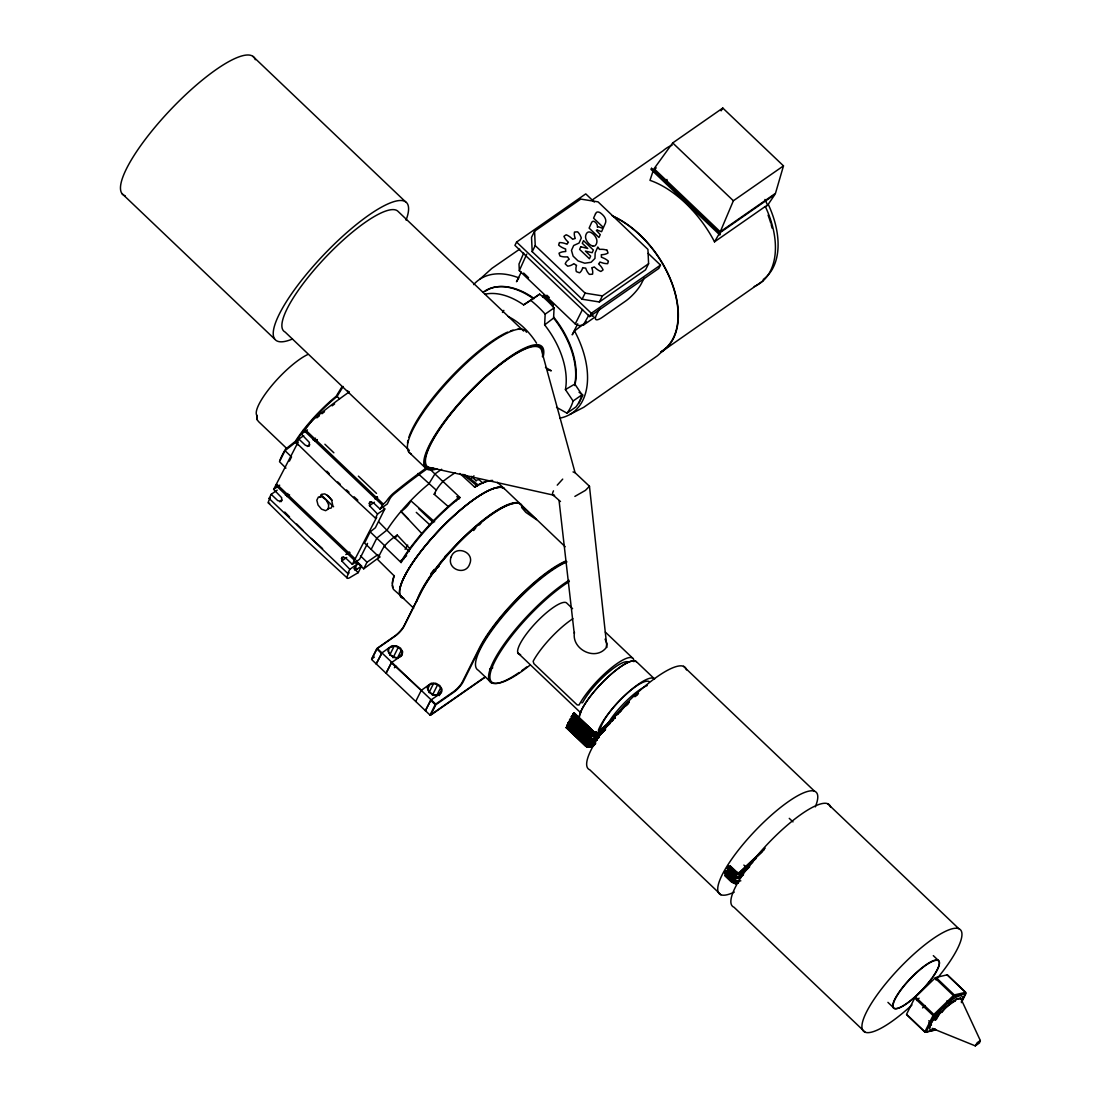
<?xml version="1.0" encoding="UTF-8"?>
<svg xmlns="http://www.w3.org/2000/svg" width="1101" height="1101" viewBox="0 0 1101 1101"><rect width="100%" height="100%" fill="white"/><g stroke="black" fill="none" stroke-linecap="round" stroke-linejoin="round"><path stroke-width="1.5" d="M595.572 743.657L595.214 742.514L592.971 742.322L595.586 743.024M556.528 407.315L567.001 413.178A79.96 48.953 55.1 0 0 573.098 401.012L565.419 389.575A68.014 41.645 55.1 0 0 544.637 324.919L545.16 314.115A79.96 48.953 55.1 0 0 530.737 300.367L523.608 304.881A68.014 41.645 55.1 0 0 484.784 294.27M567.001 413.178L575.933 406.957A79.96 48.953 55.1 0 0 582.016 394.805L574.818 384.07A68.73 42.086 55.1 0 0 553.583 318.038L554.078 307.908A79.96 48.953 55.1 0 0 539.655 294.16L523.608 304.881M614.179 718.375L615.101 718.347M574.474 632.414C571.268 648.984 594.967 661.384 606.018 647.911L606.968 643.727L605.082 639.117M585.842 746.423L566.175 727.692L567.51 726.178M586.737 745.253L566.85 726.509L567.29 725.738L587.411 744.07M570.745 718.967L569.809 720.467L570.745 718.967L592.021 739.101L595.82 738.551L605.289 729.055M591.939 739.39L590.783 740.45L591.939 739.39L585.76 733.514M783.485 165.879L775.476 193.349L720.26 231.788L654.063 168.701L672.697 142.937L722.793 108.049L783.485 165.879L733.376 200.767L720.26 231.788M567.098 725.339L568.364 723.99L567.098 725.339L587.301 744.565L591.498 746.437M588.03 742.735L568.171 723.963L569.478 722.793M933.235 1028.816L975.28 1045.867L977.22 1042.688L980.33 1040.528L961.779 1000.616A22.97 5.739 -46.4 0 0 955.462 997.589A22.97 5.739 -46.4 0 0 936.497 1015.067L931.652 1022.21L929.643 1027.494A22.97 5.739 -46.4 0 0 935.107 1028.912M960.333 998.098L960.017 998.937L956.741 998.924L951.429 1002.282L939.401 1013.911L934.777 1020.187L936.263 1019.567L939.401 1013.911L951.429 1002.282L955.338 1000.726L956.741 998.924L960.333 998.098L961.558 999.942M572.589 715.746L571.323 717.081L572.589 715.746L592.255 734.491M929.643 1027.494L931.652 1022.21L936.497 1015.067M597.031 734.587C595.407 730.637 599.343 733.748 596.123 733.032M593.467 745.611L589.475 743.464L567.965 722.999L570.401 720.288L569.644 720.783L569.107 721.609L590.232 741.675M592.187 734.037L572.52 715.292L573.676 713.173L572.947 714.274L592.944 733.541M596.412 732.358L597.76 733.404L595.324 732.468M523.704 253.106L519.011 264.006L519.314 270.64L575.245 323.942L578.727 325.566L583.241 325.222L594.444 317.432M519.314 270.64L526.732 254.152M578.741 403.475L582.938 395.066L579.057 392.259M343.168 386.479L337.085 396.429A57.307 14.313 -46.4 0 0 295.412 442.437L285.021 450.667L279.503 461.704L285.916 468.104M356.118 560.739L361.541 566.024L358.238 572.644L351.219 576.786A10.239 2.56 -46.4 0 1 347.599 575.355L349.003 572.575L347.765 573.428L269.098 498.478L271.163 494.349L277.204 490.151M271.163 494.349L277.727 500.597L281.388 501.561L281.705 497.748L273.654 489.381L298.041 442.313L296.788 443.18L335.833 481.233L375.455 518.144L376.693 517.277L352.32 564.331L345.755 558.097L342.094 557.134L341.778 560.946L349.829 569.313L347.765 573.428M296.788 443.18L298.853 439.065L303.697 435.693M298.853 439.065L305.417 445.299L309.078 446.263L309.395 442.451L301.344 434.083L304.619 429.115A4.721 1.184 -46.4 0 0 308.5 425.151A10.239 2.56 -46.4 0 1 315.381 417.733A232.806 58.174 -46.4 0 1 349.334 391.86M289.412 461.113L291.517 456.915L285.021 450.667M288.792 496.4L289.563 494.858L287.086 496.579M316.482 441.102L317.253 439.56L314.776 441.281M319.909 497.404L321.437 494.321L324.795 493.909L328.69 496.303L331.731 500.515L332.667 505.015L331.126 508.098L327.699 508.566M375.455 518.144L377.519 514.016L369.468 505.648L369.785 501.836L373.445 502.799L380.01 509.047L387.263 503.997L389.685 499.138A5.656 1.418 -46.4 0 1 394.199 493.881A229.146 57.252 -46.4 0 1 428 468.228L424.284 464.663M376.418 498.23L377.189 496.689L374.725 498.409M380.01 509.047L383.286 504.079A4.721 1.184 -46.4 0 0 387.167 500.115A10.239 2.56 -46.4 0 1 394.034 492.697A232.806 58.174 -46.4 0 1 426.734 467.705M382.611 506.859L384.772 508.965L375.358 527.764L370.17 531.866L364.569 543.068L379.597 557.491M594.334 202.061L585.76 193.886L516.589 242.055L514.924 245.372L589.654 316.579L658.825 268.41L660.49 265.093L648.228 253.423M354.921 562.157L357.082 564.263L355.004 568.405A5.656 1.418 -46.4 0 0 356.999 569.203L361.541 566.024M367.528 543.385L359.573 559.28L352.32 564.331M371.271 549.179L376.817 538.1L387.18 529.884A57.307 14.313 -46.4 0 1 428.853 483.876L434.936 473.939L441.666 469.26M357.137 562.597L363.702 568.832L367.005 562.226L378.001 554.574M534.577 231.238L531.522 237.321L532.196 251.675L582.085 299.211L599.371 301.977L645.544 269.828L648.585 263.745L647.925 249.404L598.036 201.855L580.75 199.088L534.577 231.238L535.237 245.592L532.196 251.675M521.323 272.071L516.493 281.732L518.819 277.851A81.295 49.779 55.1 0 0 473.636 284.622M448.327 506.625L434.179 494.266L435.611 491.404A16.832 4.211 -46.4 0 1 442.974 481.44A74.194 18.538 -46.4 0 1 455.25 472.714M542.587 297.119L543.509 295.261L553.473 304.757L552.551 306.601M381.923 652.907L376.225 663.903L381.923 652.907L391.984 645.723L396.388 645.764L400.489 648.09L402.663 651.751L402.044 655.301L391.309 662.761L386.052 673.275L391.75 662.279M389.685 655.095L394.199 646.094L398.301 647.278L401.342 650.182L402.154 653.664L400.654 656.678M393.043 657.792L398.301 647.278M397.585 657.682L401.342 650.182M582.085 299.211L585.126 293.127L602.412 295.894L648.585 263.745M575.245 323.942L582.512 309.45M656.265 167.889L653.499 169.802L649.975 180.344A81.983 44.646 53.3 0 1 679.358 197.712A82.176 50.316 55.1 0 1 691.634 209.41M577.736 323.79L572.203 334.828L574.529 330.947L586.365 321.905M589.654 316.579L591.32 313.262L660.49 265.093M599.371 301.977L602.412 295.894M599.811 308.211L596.467 314.9A16.832 4.211 -46.4 0 0 602.398 317.253L625.451 301.192A16.832 4.211 -46.4 0 0 641.36 283.631L644.044 278.292M431.083 699.754L425.385 710.751L430.642 700.25L441.363 692.777L441.996 689.226L439.822 685.565L435.707 683.239L431.303 683.198L421.256 690.382L415.71 701.447M427.656 689.033L429.913 684.533L433.533 683.57L437.634 684.753L440.675 687.657L441.473 691.153L439.23 695.653M429.018 692.57L433.533 683.57M432.376 695.268L437.634 684.753M436.918 695.158L440.675 687.657M429.968 715.127L435.225 704.612L430.642 700.25M765.305 206.465L764.768 207.249L767.562 205.309L774.925 194.45L719.71 232.903L714.508 241.835L765.305 206.465A82.176 50.316 55.1 0 1 754.199 286.521M961.352 1001.58L965.797 992.703L947.452 975.211M961.393 1002.639L965.935 993.584L954.319 996.267L934.377 1015.562L926.065 1032.16L936.029 1029.862M591.843 743.712L589.902 743.12L568.116 722.655M738.276 881.323L736.473 880.814L735.743 881.695L733.294 880.057M583.241 325.222L588.829 315.147M571.983 715.994L591.65 734.739L594.526 735.619L620.964 710.709M761.947 851.94L740.918 872.116L738.688 873.121L764.053 849.298M591.595 745.749L590.425 745.831M431.014 573.593L431.564 572.616A73.684 18.414 -46.4 0 0 439.175 566.299M573.043 471.916L575.094 472.728L589.462 486.257L585.429 490.372L574.873 496.413M459.998 497.528L458.277 498.106A73.684 18.414 -46.4 0 0 401.535 560.739L401.094 562.556A74.62 18.648 -46.4 0 1 459.998 497.528L442.974 481.44M721.114 110.829L722.793 108.049M341.888 386.919L336.163 396.277A56.578 14.134 -46.4 0 0 295.274 441.418L285.489 449.18A69.9 17.465 -46.4 0 0 279.833 460.479M349.334 393.263L347.517 390.621M405.072 549.316L407.7 545.05M402.154 653.664L398.865 657.325M441.473 691.153L438.198 694.8M567.965 722.999L569.107 721.609M502.455 312.45L503.845 310.372M941.919 1012.37L945.291 1007.58L955.338 1000.726M592.434 745.872L590.053 745.941L586.874 743.767M591.498 744.097L588.54 742.914M736.638 883.305L734.257 883.374L731.078 881.185M594.444 745.047L592.187 744.923L589.09 742.638M738.647 882.465L736.39 882.355L733.885 880.594M557.23 485.169L562.721 479.1M421.256 690.382L391.309 662.761M597.141 737.656L605.44 729.344M605.509 729.495L596.164 738.84L593.962 739.913L591.141 738.977M598.999 736.913L594.031 740.546L590.714 739.445M599.343 737.312L594.127 741.056L597.045 739.831M739.941 875.969L749.506 866.473M740.175 876.258L749.643 866.762M743.203 874.345L738.234 877.965L734.918 876.878M743.547 874.731L738.331 878.474L735.372 877.924L727.293 870.23M922.597 1007.897L925.046 1005.53M602.591 728.834L614.964 716.971M615.266 716.889L596.701 734.684L594.485 735.702M609.183 723.371L615.376 717.439M613.243 719.71L597.155 735.138L594.54 736.335L591.209 735.207L571.543 716.462M597.251 735.619L609.844 723.701M606.169 727.444L597.499 735.757L594.636 737.051L591.595 736.308L571.281 716.889M740.423 871.868L765.167 848.142M740.615 872.198L754.226 859.138M756.704 856.771L764.122 849.655M741.014 872.666L756.208 858.326M741.455 873.052L748.873 865.923M752.809 862.303L741.716 873.176L738.84 874.483L735.798 873.726L727.789 866.019M665.692 348.233L657.49 355.733L583.709 407.315L569.878 414.458M480.077 279.035L491.844 268.41L519.686 249.143M471.407 478.123L473.98 475.852M573.277 714.81L572.52 715.292M544.637 324.919L553.583 318.038M763.172 280.727L661.027 352.127A82.176 50.316 55.1 0 0 672.532 284.471A82.176 50.316 55.1 0 0 612.073 215.672M301.344 434.083L307.385 429.872M313.097 439.891L315.547 438.17M307.385 446.483L309.849 444.763M530.737 300.367L539.655 294.16M273.654 489.381L279.695 485.169M269.098 498.478L270.351 497.611L268.947 500.405A10.239 2.56 -46.4 0 0 269.649 503.336M545.16 314.115L554.078 307.908M285.407 495.175L287.87 493.468M279.695 501.781L282.159 500.06M369.014 503.377L371.477 501.657M375.18 499.042L377.629 497.335M369.468 505.648L374.381 502.221M377.519 514.016L384.772 508.965M345.797 554.56L349.499 551.986M341.324 558.675L343.787 556.955M347.489 554.34L349.939 552.633M341.778 560.946L346.705 557.505M573.098 401.012L582.016 394.791M497.363 482.307L504.286 488.624A74.799 18.689 -46.4 0 0 435.707 533.751A74.799 18.689 -46.4 0 0 403.42 598.228L393.759 589.641A74.62 18.648 -46.4 0 1 394.337 576.029L377.629 559.514A74.194 18.538 -46.4 0 1 384.263 546.247A16.832 4.211 -46.4 0 1 394.075 537.26L397.213 535.072L410.081 548.849M349.829 569.313L357.082 564.263M379.983 556.762L363.702 568.832M374.423 657.049L371.601 659.004L376.872 648.503L394.764 636.034A9.813 2.45 -46.4 0 0 404.039 625.795L420.94 592.063A74.345 18.579 -46.4 0 1 464.98 536.366A74.345 18.579 -46.4 0 1 513.327 503.405M485.046 676.95L430.133 715.182L371.629 659.527L376.9 649.026L381.483 653.388M485.513 676.991L430.601 715.223L435.858 704.723L453.763 692.254A9.813 2.45 -46.4 0 0 463.039 682.014L479.926 648.283A74.345 18.579 -46.4 0 1 565.859 561.675M592.985 199.446L663.022 150.809A82.176 50.316 55.1 0 1 672.105 145.194M394.378 667.715L396.498 666.366M591.526 745.983L589.985 747.235M565.419 389.575L574.818 384.07M389.038 647.952L394.199 646.094M428.358 685.441L429.913 684.533M594.113 742.68L595.214 742.514M582.168 740.381L566.85 726.509M594.182 740.34L596.384 739.28L597.265 740.285L596.04 738.991M740.023 875.969L736.184 876.41M740.381 876.272L738.179 877.332L735.358 876.41M741.248 877.263L738.413 878.626L734.697 877.277M597.471 735.564L594.636 737.051M741.358 872.57L738.743 873.754L735.977 873.065L728.05 865.592M735.151 873.052L738.84 874.235L741.675 872.983M572.947 714.274L576.938 717.701M596.563 732.014L594.141 731.862L595.214 732.977M611.784 720.536L612.61 720.728M934.749 1029.944L924.991 1032.201L906.632 1014.709M581.879 702.92L582.677 702.479A35.067 8.767 -46.4 0 1 607.119 673.44A35.067 8.767 -46.4 0 1 628.74 662.141M590.618 742.074L595.187 744.125L592.627 743.45M737.698 881.199L740.835 880.828M566.175 727.692L567.414 726.33M594.788 733.995L596.577 734.395M597.086 230.123L596.825 230.164A1.445 1.087 26.6 0 0 596.398 230.508L600.251 234.651L598.972 237.486L589.118 228.1L591.54 222.677A4.418 3.317 26.6 0 1 592.765 221.397A1.817 1.362 26.6 0 1 594.265 221.521A3.358 2.519 26.6 0 1 595.256 222.196A6.276 4.707 26.6 0 1 596.563 223.668A5.945 4.459 26.6 0 1 597.32 225.554A9.427 7.074 26.6 0 1 597.389 227.067L597.444 227.178M975.28 1045.867L979.477 1042.95L980.33 1040.528M590.549 743.849L591.856 744.111M592.063 744.716L587.838 742.707M590.494 744.427L593.136 744.964M592.434 745.239L588.237 743.368L568.033 724.141M589.434 745.79L592.063 746.354M736.266 882.162L732.234 880.167M736.638 882.672L732.44 880.786L724.527 873.286M733.679 882.658L735 882.919M736.28 883.773L730.981 881.502L724.83 875.653M735.702 883.855L731.518 881.984M932.148 1028.389L934.611 1028.912M427.959 467.141L554.574 495.381A15.896 3.977 -46.4 0 1 553.486 490.84M590.48 739.858L594.223 740.932M570.153 720.288L591.072 740.395L594.196 741.207M592.462 734.78L594.471 735.234M591.554 736.115L594.636 736.817M738.688 872.666L736.679 872.198L730.128 866.019M738.73 873.052L736.335 872.543L729.715 866.308M547.555 369.812L551.34 370.789L545.463 367.417M592.682 742.886L593.893 743.271M594.444 744.4L590.466 742.267L568.956 721.788M591.512 744.813L594.045 745.515M736.046 881.13L738.661 881.832M738.262 882.947L733.156 880.401M737.67 883.03L733.693 880.896M593.907 732.027L595.613 732.619M593.535 732.482L595.655 733.211M593.205 733.005L595.586 733.817L593.054 733.349M593.109 733.5L595.228 734.216M592.778 734.009L595.159 734.835L592.627 734.367M552.523 494.569L560.492 501.533M587.604 744.62L589.654 745.473M587.673 744.909L588.98 745.46M587.232 745.129L589.544 746.093L586.998 745.528M587.287 745.418L588.939 746.106M586.929 745.804L588.98 746.657M586.558 746.313L588.87 747.276L586.324 746.726M586.613 746.574L588.278 747.276M588.374 743.189L590.742 744.689M587.246 743.299L590.425 745.473M589.475 745.226L567.717 725.064M734.628 882.906L725.298 874.855M593.769 742.06L590.907 739.831M593.893 742.473L591.072 740.395M592.572 744.455L568.501 722.173M736.844 880.869L725.807 870.863M734.67 879.685L736.954 881.295M736.789 881.873L726.288 872.529M589.751 747.015L590.934 746.932L590.411 745.859M591.829 739.789L570.167 718.994M736.321 876.699L728.518 869.322M736.046 877.222L726.715 868.166M735.674 877.703L727.527 869.818M466.329 475.549L478.013 484.867M592.627 734.78L572.396 715.719M590.948 735.619L591.856 736.129M736.83 872.212L730.321 866.047M736.748 872.556L730.197 866.377M736.074 873.547L729.371 867.258M462.819 474.297L477.394 486.078M456.805 496.634L459.447 498.822M436.423 490.275L417.898 473.499M434.634 521.833L410.687 500.638A8.258 2.064 -46.4 0 1 406.916 506.446A8.258 2.064 -46.4 0 1 400.943 511.387L421.779 533.517M588.498 743.12L568.281 723.646M587.425 744.496L567.208 725.022M732.399 881.075L725.889 874.896M731.986 881.571L725.449 875.364M464.539 474.586L468.063 477.738M337.69 481.949L340.209 484.234M346.498 489.931L349.017 492.216M354.054 496.771L357.825 500.184M734.133 879.204L734.835 879.658M734.532 880.071L726.77 872.694M311.266 538.389L322.579 548.642M471.242 476.334L476.224 480.862M346.98 577.764L306.959 540.963L268.314 502.813M483.009 483.27L479.43 479.981A16.832 4.211 -46.4 0 0 475.783 480.614M459.901 473.499L474.792 487.22A74.62 18.648 -46.4 0 1 492.67 480.449M416.274 512.364L429.885 524.902M304.619 429.115L383.286 504.079M303.408 429.968L382.075 504.919M394.075 537.26L409.407 551.532M275.718 485.252L354.384 560.216M370.17 531.866L385.254 546.206M355.623 559.349L276.97 484.399M378.675 521.805L393.869 537.26M672.697 142.937L733.376 200.767M653.499 169.802L719.71 232.903M535.237 245.592L585.126 293.127M516.589 242.055L591.32 313.262M523.636 273.048L528.535 277.713M546.894 295.206L549.344 297.545M252.927 56.385L405.663 201.937M523.622 331.057L398.122 211.461A82.754 20.685 -46.4 0 0 323.997 258.955A82.754 20.685 -46.4 0 0 285.118 332.048L409.379 450.46M538.54 345.26L541.018 347.627M565.198 546.729L504.464 488.775A74.813 18.689 -46.4 0 0 435.872 533.902A74.813 18.689 -46.4 0 0 403.572 598.394M683.515 666.339L814.616 791.275M827.718 803.771L958.82 928.693M605.316 632.07L632.593 658.068M430.546 469.755L443.386 482.032M408.691 451.974L425.082 467.595M572.575 608.647L566.396 602.756A35.067 8.767 -46.4 0 0 532.774 626.18A35.067 8.767 -46.4 0 0 520.594 654.531M789.252 818.346L792.981 821.897M933.304 955.627L938.272 960.361M121.908 193.515L274.644 339.053M947.039 1000.699L949.489 1003.025M418.614 508.538L433.299 522.548M358.375 476.141L376.514 493.413M324.891 444.226L333.864 452.786M928.735 1020.765L931.171 1023.09M929.038 1022.568L931.487 1024.907M743.877 865.083L747.593 868.634M887.929 1002.364L892.897 1007.098M517.773 652.824L580.791 712.884M574.24 712.966L593.907 731.711M574.075 712.911L593.742 731.656M574.089 713.31L576.552 715.65M580.241 719.173L593.756 732.055M573.676 713.173L593.343 731.904M582.305 721.981L593.315 732.66M573.222 713.627L592.889 732.371M579.401 720.026L592.916 732.922M572.947 714.067L592.613 732.798M572.795 714.645L592.462 733.376M572.52 715.072L592.489 733.927M583.53 726.619L592.132 734.807M580.695 724.747L591.76 735.289M729.825 866.859L735.963 872.708M571.639 716.944L591.306 735.688M570.593 718.678L591.801 738.647L594.1 739.734M727.142 867.863L736.005 876.079M286.59 448.327L258.529 421.573L257.235 419.798L256.794 415.173M570.951 719.407L582.057 729.991M570.607 719.875L576.773 725.752M587.879 736.335L591.581 739.858M569.74 719.462L591.375 740.285M569.506 719.861L590.7 740.299M569.809 720.467L590.783 740.45M569.644 720.783L593.329 743.533L569.258 721.265M570.91 722.573L575.851 727.279M582.016 733.156L590.645 741.386M725.504 870.974L734.45 879.314M568.983 722.325L571.447 724.678M587.494 739.968L589.957 742.322M725.889 873.01L733.72 880.194M568.653 723.178L573.566 727.857M580.943 734.89L584.631 738.399M724.513 872.171L733.321 880.456M724.857 873.134L732.289 880.332M585.36 740.987L587.824 743.326M567.579 724.554L587.755 743.891M724.94 875.336L731.174 881.516M567.29 725.738L586.943 744.482M566.932 726.206L586.599 744.95M566.616 726.921L586.283 745.666M574.213 734.381L579.126 739.074M582.814 742.583L586.503 746.093M566.258 727.389L586.076 746.409M321.272 495.01L333.603 506.749M720.894 894.741L589.792 769.805A70.134 17.52 -46.4 0 1 625.423 704.461A70.134 17.52 -46.4 0 1 686.446 669.89M865.097 1032.16L733.995 907.224A70.134 17.52 -46.4 0 1 769.627 841.88A70.134 17.52 -46.4 0 1 830.649 807.322M400.09 595.256L413.687 608.206M491.39 682.73L478.274 670.234A74.813 18.689 -46.4 0 1 500.927 618.652A74.813 18.689 -46.4 0 1 566.96 561.882M353.861 568.474L358.238 572.644M295.412 442.437L297.876 444.79M337.085 396.429L339.548 398.782M384.263 546.247L401.094 562.556M360.495 555.881L367.005 562.226M354.55 566.822L356.999 569.203M474.792 487.22L474.559 486.766A73.684 18.414 -46.4 0 1 488.927 480.738M327.231 495.257L332.103 500.088M326.832 471.187L329.24 473.595M284.746 512.048L289.549 516.864M296.747 524.076L302.747 530.09M394.337 576.029L394.089 575.589A73.684 18.414 -46.4 0 0 392.369 583.434M400.943 511.387L408.54 519.19M431 574.254L431.124 574.433A74.62 18.648 -46.4 0 0 435.872 570.593M575.094 472.728L542.022 352.155A81.818 20.451 -46.4 0 0 466.686 395.672A81.818 20.451 -46.4 0 0 433.67 468.2M559.115 501.038L574.213 633.226M589.462 486.257L606.926 647.388M257.235 419.798L256.836 415.449A43.022 10.749 -46.4 0 1 271.809 385.556A43.022 10.749 -46.4 0 1 307.647 354.577M931.46 978.761A32.727 8.175 -46.4 0 1 893.241 1007.773A32.727 8.175 -46.4 0 1 922.762 967.173A32.727 8.175 -46.4 0 1 932.354 977.537M626.249 705.713A37.351 9.455 -46.5 0 1 628.533 703.429M620.276 711.26A37.351 9.455 -46.5 0 1 629.249 701.887M635.043 696.658A37.351 9.455 -46.5 0 1 637.63 694.538M619.533 712.333A35.755 9.056 -46.5 0 1 629.125 702.19M617.014 714.549A36.939 9.358 -46.5 0 1 628.919 701.681M634.658 696.506A36.939 9.358 -46.5 0 1 638.484 693.424M617.179 714.453A36.305 9.193 -46.5 0 1 628.877 701.805M617.468 714.521A32.727 8.175 -46.4 0 1 629.015 701.998M606.637 725.82A35.067 8.767 -46.4 0 1 647.209 685.565M600.306 730.335A35.067 8.767 -46.4 0 1 621.391 698.736A35.067 8.767 -46.4 0 1 649.122 681.588M530.076 665.087A73.877 18.456 -46.4 0 1 493.785 663.614A73.877 18.456 -46.4 0 1 569.355 581.493M526.691 666.958A74.813 18.689 -46.4 0 1 521.613 670.743M519.163 672.477A74.813 18.689 -46.4 0 1 494.776 658.948A74.813 18.689 -46.4 0 1 569.038 580.282M492.753 667.839A74.813 18.689 -46.4 0 1 489.601 669.188M633.832 661.701A40.682 10.17 -46.4 0 0 612.266 667.151A40.682 10.17 -46.4 0 0 579.03 705.012L577.144 704.888L533.875 663.669L533.145 661.288A40.682 10.17 -46.4 0 1 572.905 618.707M436.987 468.916A84.158 21.029 -46.4 0 1 467.746 393.704A84.158 21.029 -46.4 0 1 543.22 356.683M411.347 453.915A84.158 21.029 -46.4 0 1 451.369 378.083A84.158 21.029 -46.4 0 1 526.498 332.254M407.494 443.139A82.754 20.685 -46.4 0 1 407.989 440.359M408.884 437.248A82.754 20.685 -46.4 0 1 449.786 378.29A82.754 20.685 -46.4 0 1 507.616 332.117M510.451 330.974A82.754 20.685 -46.4 0 1 513.038 330.121M517.787 329.254A82.754 20.685 -46.4 0 1 520.346 329.405M598.338 730.348A40.682 10.17 -46.4 0 1 626.786 693.616A40.682 10.17 -46.4 0 1 654.586 678.987L636.488 661.742A40.682 10.17 -46.4 0 0 603.912 680.941A40.489 10.115 -46.4 0 0 579.319 718.389M579.319 718.636A40.682 10.17 -46.4 0 1 603.912 680.941A40.489 10.115 -46.4 0 1 636.227 661.756M565.763 561.028A74.813 18.689 -46.4 0 0 479.293 648.186L462.406 681.904A9.345 2.34 -46.4 0 1 453.571 691.662L435.679 704.131L377.34 648.53L395.231 636.075A9.345 2.34 -46.4 0 0 404.067 626.318L420.967 592.586A74.813 18.689 -46.4 0 1 477.27 525.7A74.813 18.689 -46.4 0 1 522.369 506.584M911.972 1004.979A70.134 17.52 -46.4 0 1 865.083 1014.998A70.134 17.52 -46.4 0 1 944.699 931.707A70.134 17.52 -46.4 0 1 935.946 979.904M919.074 998.194A70.134 17.52 -46.4 0 1 916.72 1000.506M734.271 892.085A70.134 17.52 -46.4 0 1 726.302 867.395A70.134 17.52 -46.4 0 1 789.734 800.688A70.134 17.52 -46.4 0 1 815.29 806.882M416.687 601.339A74.813 18.689 -46.4 0 1 471.737 529.636A74.813 18.689 -46.4 0 1 522.122 506.928M403.558 598.063A74.579 18.634 -46.4 0 1 400.103 594.939M399.938 588.526A74.579 18.634 -46.4 0 1 442.203 526.98A74.579 18.634 -46.4 0 1 499.083 487.371M435.184 468.572A82.754 20.685 -46.4 0 1 469.439 392.438A82.754 20.685 -46.4 0 1 542.408 356.696M292.481 338.998A94.92 23.713 -46.4 0 1 324.038 254.482A94.92 23.713 -46.4 0 1 406.063 220.131M125.225 195.854A94.92 23.713 -46.4 0 1 171.316 108.93A94.92 23.713 -46.4 0 1 255.308 59.715M481.302 522.438A74.62 18.648 -46.4 0 1 479.472 524.916M401.535 560.739A17.244 4.308 -46.4 0 1 406.613 555.757M475.77 527.847A73.684 18.414 -46.4 0 1 473.636 530.544M393.153 587.452A73.684 18.414 -46.4 0 1 392.438 584.961M455.58 501.327A17.244 4.308 -46.4 0 1 458.277 498.106M434.248 569.396A17.244 4.308 -46.4 0 1 432.5 571.543M450.97 550.761A60.472 15.111 -46.4 0 1 444.955 556.514M613.615 216.649A81.832 50.109 55.1 0 1 672.615 285.365A81.832 50.109 55.1 0 1 660.848 351.838M768.443 204.758A80.882 49.531 55.1 0 1 763.186 279.503M574.529 330.947A81.295 49.779 55.1 0 1 559.914 418.132M403.819 558.978A58.422 14.602 -46.4 0 1 401.039 560.437M394.984 538.485A58.422 14.602 -46.4 0 1 397.213 535.072M434.179 494.266A58.422 14.602 -46.4 0 1 435.349 493.276M768.085 215.149A80.882 49.531 55.1 0 1 770.741 223.076M771.182 224.645A80.882 49.531 55.1 0 1 772.062 228.086M485.513 291.118A68.262 41.797 55.1 0 1 534.219 298.564M553.72 317.143A68.262 41.797 55.1 0 1 574.75 385.529M483.091 292.26A68.73 42.086 55.1 0 1 532.967 298.385M593.797 316.083A16.832 3.757 -45.1 0 1 592.255 313.138M691.676 209.451A81.983 44.646 53.3 0 1 714.535 241.876M764.934 199.46A80.648 54.472 57.3 0 1 767.562 205.309M607.009 250.216A26.355 19.763 26.6 0 1 608 253.024A14.038 10.528 26.6 0 1 603.128 254.579A47.054 35.301 26.6 0 1 601.27 254.73A18.731 14.052 26.6 0 1 601.38 257.207A47.068 35.301 26.6 0 1 603.279 257.964A14.038 10.528 26.6 0 1 608.371 261.13A26.355 19.763 26.6 0 1 607.642 263.662A14.038 10.528 26.6 0 1 601.903 262.712A46.944 35.218 26.6 0 1 599.976 262.024A18.731 14.052 26.6 0 1 598.586 263.923A47.013 35.26 26.6 0 1 599.99 265.327A14.038 10.528 26.6 0 1 603.073 269.896A26.355 19.763 26.6 0 1 600.816 271.479A14.038 10.528 26.6 0 1 595.751 268.272A47.082 35.315 26.6 0 1 594.279 266.924A18.731 14.052 26.6 0 1 591.746 267.749A47.013 35.26 26.6 0 1 592.283 269.415A14.038 10.528 26.6 0 1 592.544 274.177A26.355 19.763 26.6 0 1 589.352 274.369A14.038 10.528 26.6 0 1 586.324 269.786A46.985 35.246 26.6 0 1 585.691 268.135A18.731 14.052 26.6 0 1 582.718 267.653A47.04 35.287 26.6 0 1 582.223 269.126A14.038 10.528 26.6 0 1 579.58 272.8A26.355 19.763 26.6 0 1 576.332 271.575A14.038 10.528 26.6 0 1 576.14 266.827A47.013 35.26 26.6 0 1 576.525 265.313A18.731 14.052 26.6 0 1 573.882 263.662A47.04 35.287 26.6 0 1 572.506 264.557A14.038 10.528 26.6 0 1 567.676 266.167A26.355 19.763 26.6 0 1 565.226 263.841A14.038 10.528 26.6 0 1 567.923 260.194A47.04 35.287 26.6 0 1 569.231 259.217A18.731 14.052 26.6 0 1 567.634 256.85A47.068 35.301 26.6 0 1 565.749 256.918A14.038 10.528 26.6 0 1 560.01 256.024A26.355 19.763 26.6 0 1 559.033 253.216A14.038 10.528 26.6 0 1 563.891 251.661A46.985 35.246 26.6 0 1 565.763 251.496A18.731 14.052 26.6 0 1 565.639 249.032A46.999 35.26 26.6 0 1 563.74 248.262A14.038 10.528 26.6 0 1 558.647 245.11A26.355 19.763 26.6 0 1 559.391 242.578A14.038 10.528 26.6 0 1 565.116 243.527A47.04 35.287 26.6 0 1 567.056 244.216A18.731 14.052 26.6 0 1 568.433 242.303A47.068 35.315 26.6 0 1 567.029 240.913A14.038 10.528 26.6 0 1 563.946 236.343A26.355 19.763 26.6 0 1 566.217 234.774A14.038 10.528 26.6 0 1 571.268 237.954A47.013 35.26 26.6 0 1 572.754 239.302A18.731 14.052 26.6 0 1 575.273 238.477A46.985 35.246 26.6 0 1 574.736 236.825A14.038 10.528 26.6 0 1 574.488 232.063A26.355 19.763 26.6 0 1 577.681 231.871A14.038 10.528 26.6 0 1 580.709 236.454A47.068 35.301 26.6 0 1 581.3 238.009L579.043 243.06L573.69 245.495L571.474 250.367L573.112 256.12L578.066 260.909L584.769 263.208L591.072 262.286L594.953 258.418L595.173 252.858L597.802 247.009A18.731 14.052 26.6 0 1 599.384 249.39A46.999 35.246 26.6 0 1 601.284 249.321A14.038 10.528 26.6 0 1 607.009 250.202M508.332 316.593A51.279 31.406 55.1 0 1 536.572 343.182M597.361 230.164A3.62 2.711 26.6 0 1 598.022 230.37L601.573 231.692L603.004 228.485L599.495 227.136A3.014 2.271 26.6 0 0 598.476 226.902A1.734 1.307 26.6 0 0 597.719 227.012M316.827 417.871A229.146 57.252 -46.4 0 1 319.4 415.793M321.96 413.728A229.146 57.252 -46.4 0 1 324.52 411.719M332.117 405.842A229.146 57.252 -46.4 0 1 334.621 403.943M666.559 183.936A67.326 41.219 55.1 0 1 666.986 179.449M328.635 504.643L328.428 508.91L325.607 510.685L321.506 509.144L318.038 505.015L316.813 500.212L318.423 497.005L322.111 496.868L326.144 499.895L328.635 504.643M388.887 648.228L388.515 651.668L390.649 655.123L394.502 657.366L398.122 657.834A7.955 5.959 26.6 0 1 390.483 655.054A7.955 5.959 26.6 0 1 388.295 648.475L388.887 648.228M428.22 685.717L427.849 689.143L429.968 692.598L433.835 694.855L437.455 695.323A7.955 5.959 26.6 0 1 429.803 692.543A7.955 5.959 26.6 0 1 427.628 685.951L428.22 685.717M451.135 557.037C446.304 569.121 465.558 576.401 469.714 563.946C474.999 551.849 455.153 544.637 451.135 557.037M580.778 246.748L579.608 249.39L589.434 258.763L590.631 256.093L585.402 251.097L592.159 252.693L593.356 250.023L583.516 240.651L582.319 243.321L587.741 248.482L580.778 246.748M595.517 213.8L593.577 218.149L603.431 227.549L605.316 223.352A9.84 7.377 26.6 0 0 605.578 219.429A9.978 7.487 26.6 0 0 603.843 216.126A13.941 10.459 26.6 0 0 600.196 212.782A3.578 2.684 26.6 0 0 598.256 212.039A3.262 2.45 26.6 0 0 597.059 212.108A3.152 2.367 26.6 0 0 596.136 212.796A15.29 11.464 26.6 0 0 595.517 213.8M651.531 168.302L650.98 169.403L719.806 234.995L720.357 233.88L651.531 168.302M914.683 998.029L906.536 1014.296L924.895 1031.788L933.042 1015.521L914.683 998.029M935.052 978.073L915.509 996.983L933.854 1014.475L953.397 995.565L935.052 978.073M521.626 505.965L521.681 507.52L525.796 512.35L536.407 519.644L521.626 505.965M947.355 974.812L935.96 977.44L954.319 994.932L965.701 992.304L947.355 974.812M903.481 1005.722A32.493 8.12 -46.4 0 0 939.359 963.857A32.493 8.12 -46.4 0 0 905.82 983.881A32.493 8.12 -46.4 0 0 903.481 1005.722M593.026 246.129A2.959 2.216 26.6 0 0 594.857 245.826A8.822 6.62 26.6 0 0 596.522 243.514A10.322 7.748 26.6 0 0 595.971 237.651A11.382 8.533 26.6 0 0 593.549 234.43A9.441 7.074 26.6 0 0 590.755 232.421A2.849 2.133 26.6 0 0 588.03 232.173A3.62 2.711 26.6 0 0 587.177 232.751A5.794 4.349 26.6 0 0 586.572 233.44A11.382 8.533 26.6 0 0 585.567 236.839A9.703 7.28 26.6 0 0 586.214 239.784A12.937 9.703 26.6 0 0 589.696 244.408A9.606 7.198 26.6 0 0 592.104 245.881A3.193 2.395 26.6 0 0 593.026 246.129"/></g></svg>
